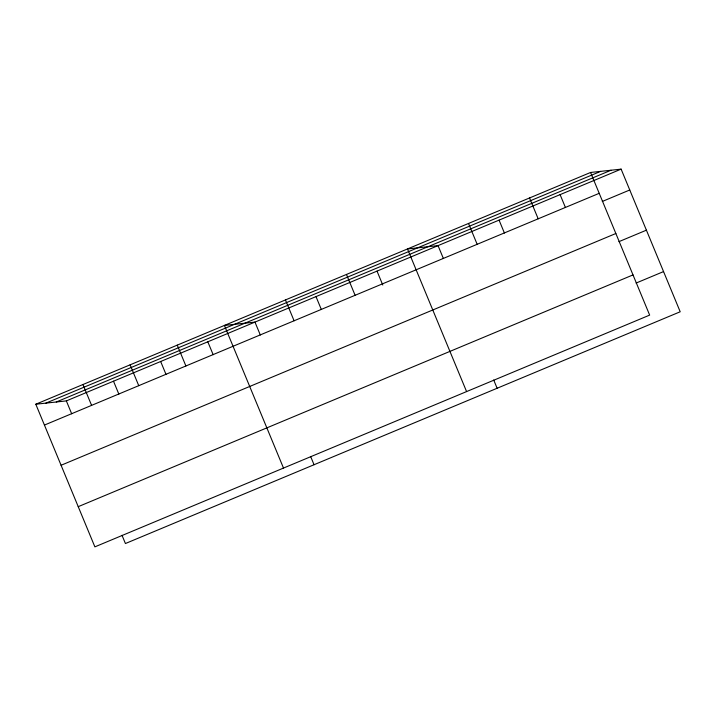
<?xml version="1.0" encoding="UTF-8"?>
<svg xmlns="http://www.w3.org/2000/svg" width="716" height="716" viewBox="0 0 716 716"><rect width="100%" height="100%" fill="white"/><g stroke="black" fill="none" stroke-linecap="round" stroke-linejoin="round"><path stroke-width="1.07" d="M590.575 172.466L649.654 315.103L94.879 546.863L35.8 404.227L590.575 172.466L621.121 169.137L680.2 311.773L125.425 543.534L122.015 535.291M45.878 403.126L600.652 171.375M56.269 401.998L611.034 170.238M35.8 404.227L66.346 400.897L621.121 169.137M44.437 425.071L599.211 193.32M602.29 201.464L629.758 189.991M61.084 465.266L615.858 233.505M618.937 241.65L646.405 230.176M78.232 506.668L633.007 274.917M636.094 283.062L663.553 271.588M560.091 194.636L565.443 207.542M529.545 197.965L538.181 218.81M499.07 220.125L504.413 233.031M468.524 223.455L477.16 244.308M443.392 258.53L438.04 245.624L407.494 248.944L466.581 391.58M493.709 380.008L497.128 388.251M377.019 271.113L382.774 285.013M346.472 274.443L355.109 295.287M315.998 296.603L321.341 309.509M285.451 299.932L294.088 320.786M260.32 335.007L254.968 322.102L224.421 325.431L283.5 468.067M310.637 456.495L314.047 464.738M207.81 341.8L213.162 354.706M177.264 345.13L185.9 365.974M160.661 361.499L166.005 374.405M130.115 364.829L138.752 385.673M113.504 381.198L118.847 394.104M82.958 384.528L91.594 405.372M66.346 400.897L71.689 413.803"/></g></svg>
